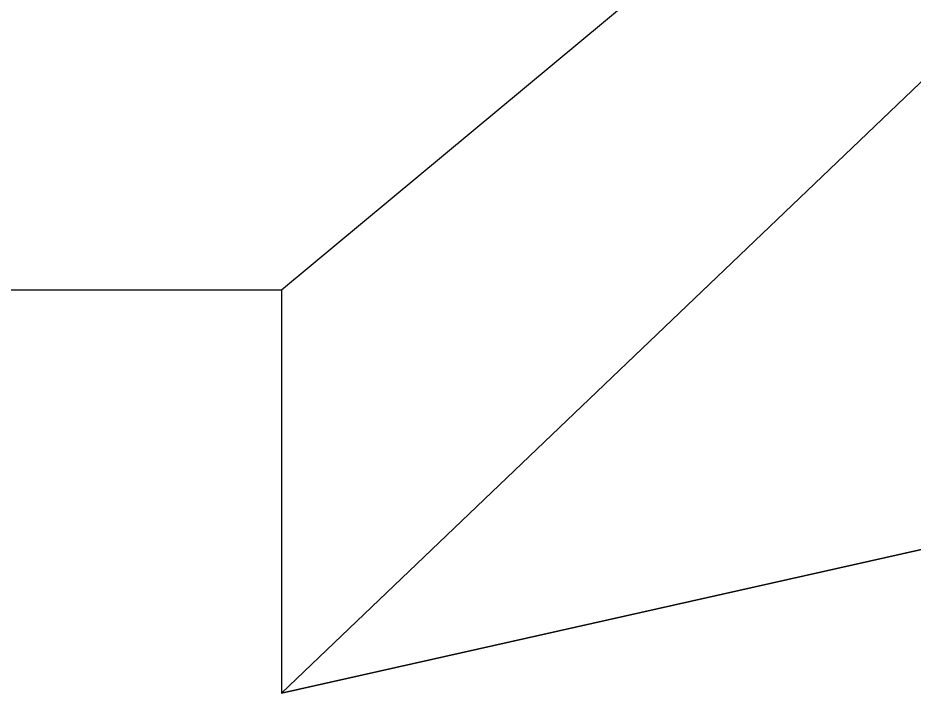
# Model space of a CAD drawing. Extents: x -152 to 154, y -106 to 95.
# Drawn here: x -74 to -16.2, y -106 to -62.5 of the extents above; entities that cross this region are included whole.
import ezdxf

# ---------------------------------------------------------------- set-up
doc = ezdxf.new("R2010")
doc.units = 0
doc.layers.add('GROUND1', color=253, linetype='CONTINUOUS')

msp = doc.modelspace()

# ---------------------------------------------------------------- linework, layer by layer
at = {"layer": 'GROUND1', "invisible_edges": 8}
for points in [[(-151.5, 95, -0.075062), (-151.5, -80, -0.075062), (153.5, 95, -0.075062)], [(-151.5, -80, -0.075062), (-56.949997, -80, -0.075062), (153.5, 95, -0.075062)], [(-56.949997, -80, -0.075062), (-56.949997, -106, -0.075062), (153.5, 95, -0.075062)], [(153.5, 95, -0.075062), (-56.949997, -106, -0.075062), (58.949997, -80, -0.075062)], [(58.949997, -106, -0.075062), (58.949997, -80, -0.075062), (-56.949997, -106, -0.075062)]]:
    msp.add_3dface(points, dxfattribs=at)

doc.saveas('drawing.dxf')
